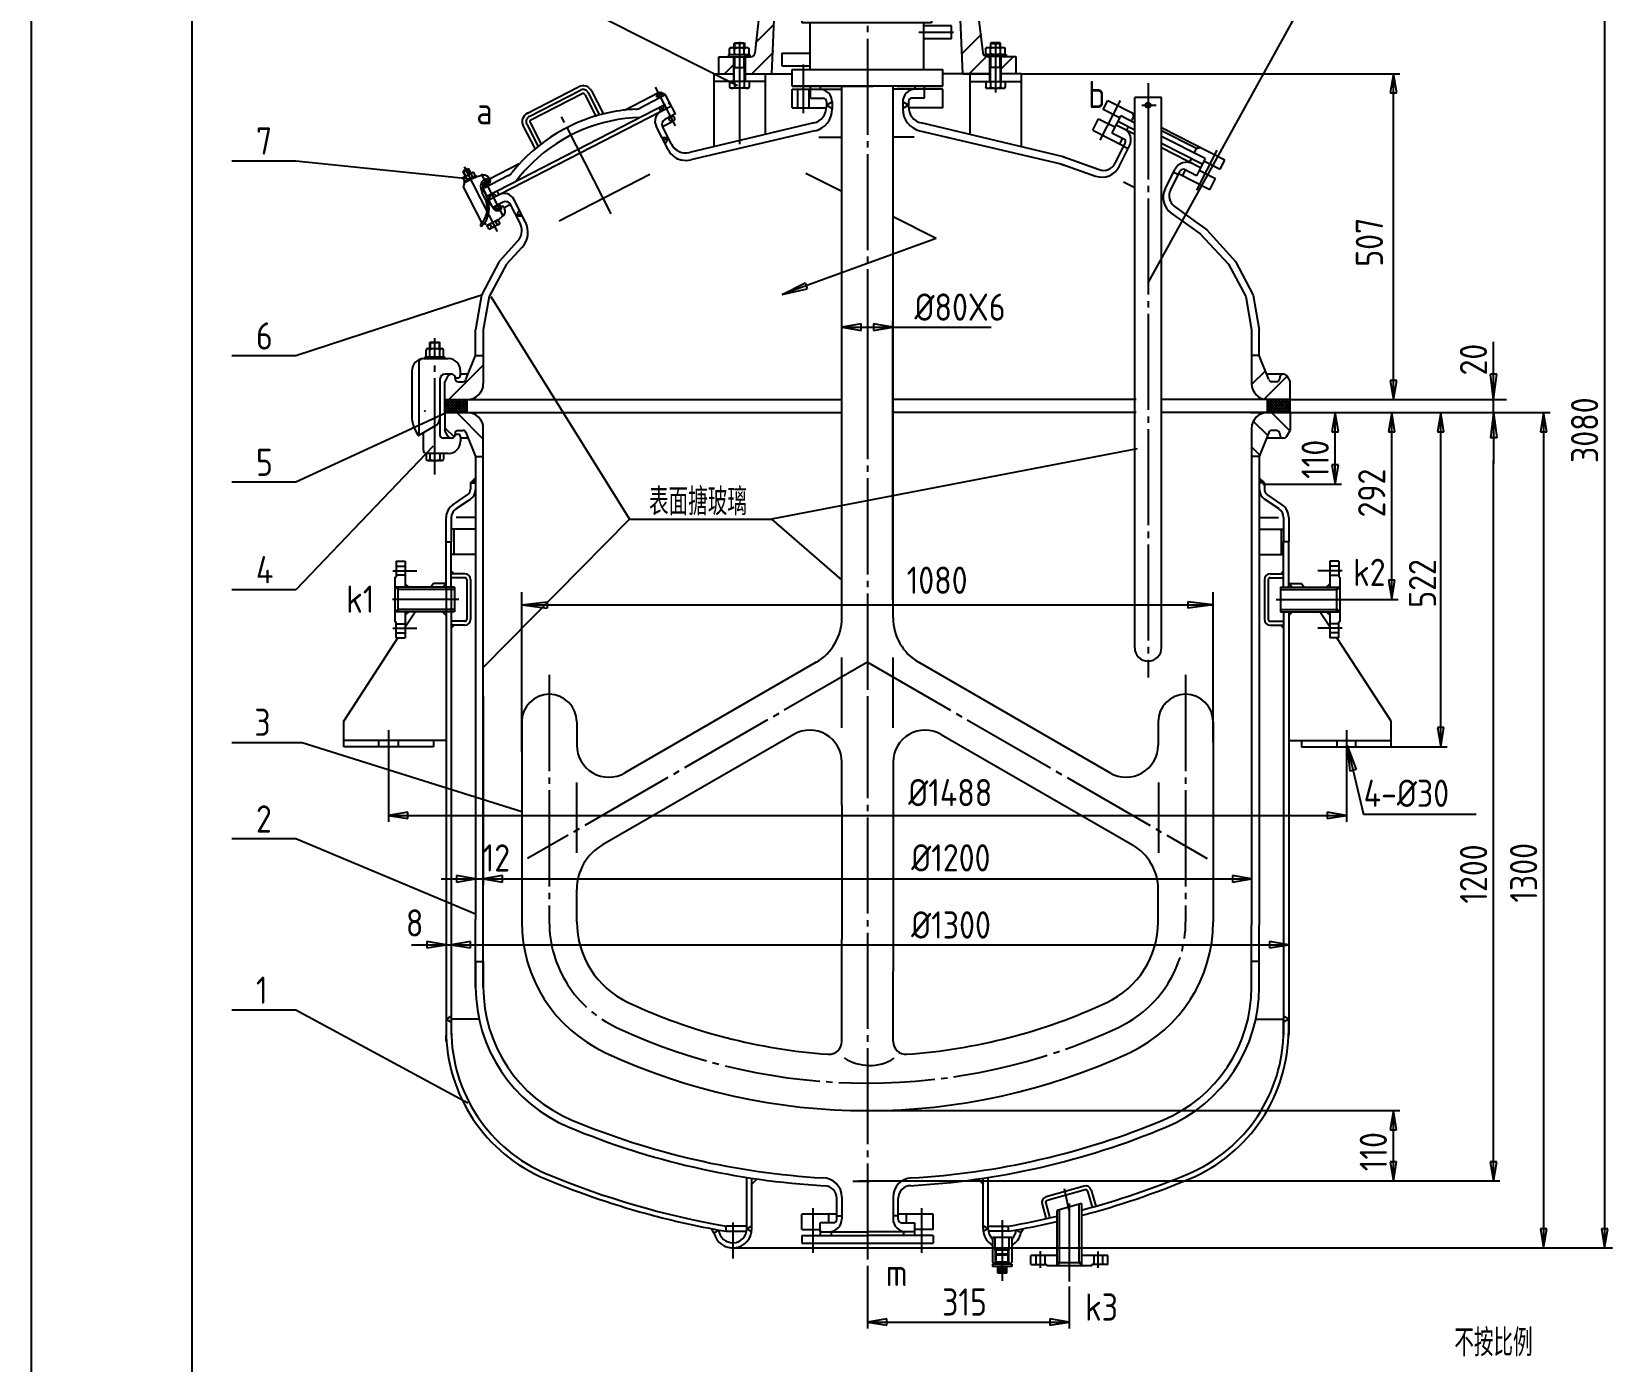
# Model space of a CAD drawing. Extents: x 26 to 65864, y -126 to 468.
# Drawn here: x 26 to 272.9, y 116.5 to 324.1 of the extents above; entities that cross this region are included whole.
import ezdxf

# ---------------------------------------------------------------- set-up
doc = ezdxf.new("R2010")
doc.units = 0
doc.linetypes.add('DASHDOT', pattern=[18, 15, -1, 1, -1])
doc.layers.get('0').update_dxf_attribs({"linetype": 'DASHDOT'})
for name, color, linetype in [('1', 7, 'CONTINUOUS'), ('2', 134, 'CONTINUOUS'), ('3', 7, 'CONTINUOUS')]:
    doc.layers.add(name, color=color, linetype=linetype)
doc.styles.get("Standard").update_dxf_attribs({"font": 'gbenor.shx', "bigfont": 'gbcbig.shx'})

# ---------------------------------------------------------------- blocks, each defined once
blk = doc.blocks.new('Cadt2')
blk.add_line((164.59, 324.01), (170, 324.01))
at = {"layer": '1'}
for p, q in [((149.22, 333.62), (149.22, 330.29, 1)), ((163.72, 333.62), (149.22, 333.62)), ((163.72, 333.62), (163.72, 330.29)), ((146.34, 330.29), (146.34, 325.48)), ((166.59, 330.29), (146.34, 330.29)), ((166.59, 330.29), (166.59, 325.48)), ((166.59, 325.48), (146.34, 325.48)), ((147.59, 325.48), (147.59, 318.22)), ((165.34, 325.48), (165.34, 318.22)), ((169.71, 325.01), (165.34, 325.01)), ((169.71, 323.01), (169.71, 325.01)), ((169.71, 323.01), (165.34, 323.01)), ((143.22, 320.76), (147.59, 320.76)), ((143.22, 320.76), (143.22, 318.76)), ((143.22, 318.76), (147.59, 318.76)), ((144.82, 318.22), (168.32, 318.22)), ((161.22, 315.62), (144.82, 315.62)), ((168.32, 315.62), (155.59, 315.62)), ((161.22, 315.62), (168.32, 315.62))]:
    blk.add_line(p, q, dxfattribs=at)
at = {"layer": '2'}
for p, q in [((144.82, 315.62), (144.82, 318.22)), ((168.32, 315.62), (168.32, 318.22))]:
    blk.add_line(p, q, dxfattribs=at)

msp = doc.modelspace()

# ---------------------------------------------------------------- linework, layer by layer
for p, q in [((156.57, 431.01), (156.57, 258.14)), ((136.57, 322.51), (136.57, 314.62)), ((136.57, 321.03), (136.57, 306.55)), ((176.57, 322.51), (176.57, 314.62)), ((146.57, 311.36), (146.57, 318.97)), ((200.41, 316.05), (200.41, 223.29)), ((103.73, 310.86), (111.74, 314.97, 6.28)), ((112.95, 314.58), (114.74, 311.06)), ((126.59, 309.41), (123.48, 315.47, 6.28)), ((124.56, 314.45), (123.49, 313.91)), ((192.93, 307.17), (196.07, 313.34)), ((199.41, 312.62), (201.67, 312.62)), ((103.34, 309.65), (105.12, 306.16, 6.28)), ((116.52, 295.69), (108.7, 311.02)), ((208.02, 299.35), (211.2, 305.59)), ((93.57, 302.99), (98.73, 292.92)), ((96.25, 301.91), (99.56, 295.45)), ((96.61, 300.11), (97.68, 300.66)), ((98.61, 296.46), (99.4, 296.86)), ((89, 254.99), (89, 276.27)), ((156.57, 272.38), (156.57, 219.42)), ((82.44, 239.96), (86.21, 239.96)), ((230.69, 239.96), (226.92, 239.96)), ((82.77, 237.36), (82.77, 233.56)), ((230.37, 237.36), (230.37, 233.56)), ((92.74, 235.46), (82.4, 235.46)), ((220.39, 235.46), (230.73, 235.46)), ((82.44, 230.96), (86.21, 230.96)), ((230.69, 230.96), (226.92, 230.96)), ((156.57, 225.66), (103.48, 195.01)), ((156.57, 225.66), (209.65, 195.01)), ((106.87, 223.68), (106.87, 185.15, 6.28)), ((206.27, 223.68), (206.27, 185.15)), ((156.57, 219.42), (156.57, 128.38)), ((81.77, 215.04), (81.77, 209.7)), ((231.37, 215.04), (231.37, 209.7)), ((188.09, 140.06), (187.33, 143.48)), ((188.07, 141.16), (188.07, 129, 6.28)), ((148.07, 133.46), (148.07, 140.45)), ((165.07, 133.46), (165.07, 140.45)), ((177.62, 138.58), (177.62, 129.09)), ((135.52, 138.22), (135.52, 132.6)), ((177.62, 138.22), (177.62, 132.6)), ((183.61, 131.11), (183.61, 133.74)), ((192.61, 131.11), (192.61, 133.66))]:
    msp.add_line(p, q)
for centre, radius, start, end in [((112.15, 314.17), 0.9, 27.0127, 117.1615), ((104.14, 310.06), 0.9, 117.1615, 207.0127), ((125.07, 185.15), 18.2, 180, 244.9873), ((188.07, 185.15), 18.2, 295.0127, 360), ((156.57, 252.66), 92.7, 244.9873, 295.0127)]:
    msp.add_arc(centre, radius, start, end)
at = {"layer": '1'}
for p, q in [((145.16, 376.1), (138.97, 320.74)), ((167.84, 376.1), (174.6, 320.8)), ((141.65, 317.54), (142.19, 330.48)), ((171.48, 317.54), (170.94, 330.39)), ((133.37, 317.54), (133.37, 320.18)), ((133.37, 320.18), (135.77, 320.18)), ((138.37, 320.18), (137.37, 320.18)), ((175.2, 320.25), (175.69, 320.25)), ((177.45, 320.25), (179.77, 320.25)), ((179.77, 320.25), (179.77, 317.54)), ((132.57, 317.54), (135.77, 317.54)), ((137.37, 317.54), (144.82, 317.54, 6.28)), ((168.32, 315.62), (168.32, 317.62)), ((173.37, 317.54), (168.32, 317.54)), ((173.37, 317.54), (175.67, 317.54)), ((175.77, 317.54), (173.37, 317.54)), ((179.77, 317.54), (177.37, 317.54)), ((179.77, 317.54), (177.47, 317.54)), ((103.45, 311.4), (111.46, 315.51, 6.28)), ((104, 310.33), (112.01, 314.44, 6.28)), ((112.41, 314.31), (114.21, 310.79)), ((113.48, 314.85), (115.28, 311.33)), ((118.6, 311.86), (123.93, 314.6)), ((125.05, 314.24), (121.07, 312.19, 6.28)), ((125.05, 314.24), (124.28, 314.61)), ((126.57, 311.27), (125.05, 314.24, 6.28)), ((144.82, 315.62), (157.46, 315.62)), ((144.82, 315.12), (152.57, 315.12)), ((144.82, 312.22), (144.82, 315.12)), ((145.67, 312.22), (145.67, 315.12)), ((147.47, 312.22), (147.47, 315.12)), ((147.67, 313.72), (147.67, 315.62)), ((147.67, 313.72), (149.67, 313.72)), ((149.17, 315.62), (149.17, 315.12)), ((152.57, 238.49), (152.57, 315.62)), ((160.57, 238.49), (160.57, 315.62)), ((168.32, 315.12), (160.57, 315.12)), ((165.47, 313.72), (163.47, 313.72, 6.28)), ((163.96, 315.62), (163.96, 315.12)), ((165.47, 313.72), (165.47, 315.62)), ((168.32, 312.22), (168.32, 315.12)), ((202.51, 313.82), (198.31, 313.82)), ((198.31, 227.92), (198.31, 313.82, 6.28)), ((202.51, 227.92), (202.51, 313.82)), ((125.04, 312.73), (97.11, 298.4)), ((125.96, 312.46), (97.42, 297.81, 6.28)), ((124.33, 311.62), (124.03, 312.22)), ((126.57, 311.27), (124.9, 310.41, 6.28)), ((125.66, 313.05), (125.44, 312.94, 6.28)), ((144.82, 312.22), (150.16, 312.22)), ((150.17, 313.22), (150.17, 312.39)), ((150.17, 312.62), (151.07, 313.14)), ((150.17, 312.62), (151.07, 312.1, 6.28)), ((151.07, 313.28), (151.07, 312.03)), ((162.07, 313.28), (162.07, 312.03, 6.28)), ((162.97, 312.62), (162.07, 313.14)), ((162.97, 312.62), (162.07, 312.1)), ((162.97, 313.22), (162.97, 312.39, 6.28)), ((168.32, 312.22), (162.97, 312.22)), ((193.4, 311.95), (194.12, 313.37)), ((195.94, 310.65), (193.4, 311.95)), ((194.12, 313.37), (198.31, 311.24)), ((198.17, 310.86), (198, 311.4)), ((102.8, 309.38), (104.59, 305.88, 6.28)), ((103.87, 309.93), (105.66, 306.43)), ((125.49, 305.61), (123.57, 309.36, 6.28)), ((124.54, 309.29), (126.21, 310.15)), ((125.95, 306.54), (124.54, 309.29, 6.28)), ((148.17, 309.86), (128.76, 305.25, 6.28)), ((187.17, 304.58), (164.97, 309.86, 6.28)), ((191.76, 308.74), (192.67, 310.52)), ((191.76, 308.74), (196.57, 306.29, 6.28)), ((192.67, 310.52), (195.21, 309.23)), ((196.12, 311.01), (194.76, 308.34)), ((195.39, 309.58), (198.31, 308.1)), ((195.66, 310.12), (198.31, 308.77)), ((196.12, 311.01), (198.31, 309.89)), ((197.08, 308.72), (197.36, 309.26)), ((197.81, 310.15), (198.17, 310.86)), ((198.17, 310.86), (198.31, 310.79)), ((212.39, 304.06), (202.51, 309.1)), ((207.97, 305.86), (202.51, 308.65)), ((125.45, 307.51), (124.52, 307.51)), ((125.45, 307.51), (124.71, 307.13)), ((125.45, 307.51), (124.95, 306.66)), ((148.36, 308.63), (128.99, 304.11)), ((148.97, 307.62), (152.57, 307.62)), ((163.88, 307.62), (160.57, 307.62)), ((164.77, 308.63), (186.57, 303.54)), ((194.76, 308.34), (196.63, 307.38)), ((195.24, 303.55), (196.84, 306.71)), ((195.87, 303.04), (197.51, 306.26, 6.28)), ((195.99, 306.58), (196.45, 307.47)), ((197.29, 305.81), (196.57, 306.18)), ((209.3, 304.29), (202.51, 307.75)), ((208.85, 303.4), (202.51, 306.63)), ((187.1, 304.61), (192.78, 302.58, 6.28)), ((187.17, 304.58), (187.81, 304.35)), ((208.58, 302.86), (202.51, 305.96)), ((206.88, 303.72), (207.16, 304.26)), ((207.61, 305.15), (207.97, 305.86)), ((209.3, 304.29), (207.94, 301.61)), ((207.97, 305.86), (208.51, 306.04)), ((209.12, 303.93), (211.66, 302.64)), ((211.66, 302.64), (212.39, 304.06)), ((93.39, 301.34), (95.01, 302.17)), ((93.39, 301.34), (93.4, 301.23)), ((93.4, 302.22), (94.29, 302.67)), ((93.46, 302.39), (93.4, 302.22)), ((93.76, 301.52), (93.4, 302.22)), ((93.66, 300.72), (93.4, 301.23)), ((93.66, 300.72), (93.4, 301.23)), ((93.46, 302.39), (94.12, 302.73)), ((93.61, 300.54), (95.05, 301.27, 6.28)), ((93.66, 300.72), (95.35, 301.59)), ((95.24, 301.54), (93.77, 300.78)), ((94.08, 300.94), (93.84, 301.42)), ((94.12, 302.73), (94.29, 302.67)), ((94.65, 301.98), (94.29, 302.67)), ((94.93, 301.38), (94.68, 301.86)), ((95.01, 302.17), (95.09, 302.1)), ((95.02, 301.26), (95.54, 301.52, 6.28)), ((95.35, 301.59), (95.09, 302.1)), ((95.35, 301.59), (95.09, 302.1)), ((95.24, 301.54), (95.47, 301.65)), ((95.47, 301.65), (95.54, 301.52)), ((95.54, 301.52), (96.51, 301.69, 6.28)), ((100.49, 301.63), (96.51, 299.59)), ((102.19, 303.45), (97.55, 301.06)), ((122.59, 301.83), (108.4, 294.55)), ((186.57, 303.54), (187.3, 303.29)), ((186.91, 303.43), (192.21, 301.57)), ((203.09, 299.59), (204.64, 302.62, 6.28)), ((203.89, 299.39), (205.4, 302.35, 6.28)), ((204.41, 302.18), (205.13, 301.82)), ((210.03, 299.43), (205.16, 301.91)), ((205.79, 301.59), (206.25, 302.48)), ((207.94, 301.61), (206.07, 302.57)), ((208.4, 302.51), (210.93, 301.21)), ((93.61, 300.54), (93.43, 299.88)), ((93.43, 299.88), (96.29, 294.3, 6.28)), ((93.54, 300.67), (93.77, 300.78)), ((93.61, 300.54), (93.54, 300.67)), ((96.77, 298.23), (96.4, 298.96, 6.28)), ((96.65, 300.44), (96.51, 299.61)), ((96.52, 299.57), (97.86, 296.95)), ((96.69, 299.1), (97.06, 298.37)), ((96.69, 299.1), (97.55, 297.42, 6.28)), ((97.48, 301.2), (97.67, 300.84, 6.28)), ((97.63, 300.72), (97.52, 300.67)), ((99.05, 298.65), (98.74, 299.24)), ((198.31, 299.75), (196.57, 300.63)), ((210.03, 299.43), (210.93, 301.21)), ((97.73, 297.12), (98.26, 296.41, 6.28)), ((99.69, 297.48), (98.08, 296.65)), ((98.77, 296.26), (98.14, 296.57)), ((99.54, 296.82), (99.46, 296.78, 6.28)), ((99.76, 296.75), (99.89, 296.49, 6.28)), ((100.82, 297.12), (99.83, 296.61)), ((102.31, 294.21), (100.82, 297.12, 6.28)), ((103.15, 294.39), (101.33, 297.94, 6.28)), ((204.49, 296.86), (208.89, 293.66)), ((96.1, 294.02), (96.21, 294.08)), ((96.1, 294.02), (96.28, 293.67, 6.28)), ((96.99, 293.93), (96.8, 294.3)), ((98.88, 294.71), (97.19, 293.84)), ((97.45, 293.33), (97.19, 293.84)), ((97.22, 293.85), (97.64, 294.07)), ((97.51, 294.01), (97.51, 294.01)), ((99.15, 294.09), (97.53, 293.26)), ((97.61, 294.05), (97.86, 293.57)), ((97.64, 294.07), (97.64, 294.07)), ((98.43, 294.47), (98.94, 294.73)), ((98.46, 294.49), (98.7, 294.01)), ((98.55, 294.54), (98.55, 294.54)), ((99.14, 294.2), (98.88, 294.71)), ((98.94, 294.73), (99.68, 295.39)), ((99.15, 294.09), (99.14, 294.2, 6.28)), ((101.73, 295.34), (102.2, 296.28)), ((101.73, 295.34), (102.47, 295.72)), ((101.73, 295.34), (102.63, 295.34)), ((204.02, 295.78), (207.97, 292.96)), ((97.53, 293.26), (97.45, 293.33)), ((101.93, 291.38), (99.06, 288.23)), ((207.8, 293.08), (208.53, 292.56, 6.28)), ((208.53, 292.56), (212.95, 287.82)), ((208.78, 293.74), (209.57, 293.16)), ((209.57, 293.16), (214.08, 288.23)), ((102.6, 290.41), (100.19, 287.82)), ((99.06, 288.23), (96.3, 282.98)), ((100.19, 287.82), (97.48, 282.77)), ((212.95, 287.82), (215.66, 282.77)), ((214.08, 288.23), (216.84, 282.98)), ((96.3, 282.98), (95.37, 277.56)), ((97.48, 282.77), (96.57, 277.56)), ((215.66, 282.77), (216.57, 277.56)), ((216.84, 282.98), (217.77, 277.56)), ((95.37, 273.56), (95.37, 277.56)), ((96.57, 277.56), (96.57, 269.16)), ((216.57, 277.56), (216.57, 269.16)), ((217.77, 273.56), (217.77, 277.56)), ((87.65, 273.36), (87.65, 274.41)), ((87.93, 274.66), (90.08, 274.66)), ((88.2, 275.56), (88.3, 275.66)), ((88.2, 274.66), (88.2, 275.56)), ((88.2, 275.56), (89.8, 275.56)), ((88.2, 273.36), (88.2, 274.43)), ((88.3, 275.66), (89.7, 275.66)), ((89.7, 275.66), (89.8, 275.56)), ((89.8, 274.66), (89.8, 275.56)), ((89.8, 273.36), (89.8, 274.43, 6.28)), ((90.35, 273.36), (90.35, 274.41)), ((86.5, 272.53), (86.5, 261.08)), ((87.3, 273.06), (91.1, 273.06, 6.28)), ((87.5, 273.06), (87.5, 273.36)), ((87.5, 273.36), (90.5, 273.36)), ((90.5, 273.36), (90.5, 273.06)), ((93.85, 269.78), (95.37, 273.56)), ((95.37, 273.56), (96.57, 273.56)), ((217.77, 273.56), (216.57, 273.56)), ((219.28, 269.78), (217.77, 273.56)), ((85.4, 271.16), (85.4, 263.95, 6.28)), ((89.8, 269.86), (89.8, 261.16)), ((91.05, 270.36), (90.57, 269.46, 6.28)), ((90.57, 264.66), (90.57, 269.46, 6.28)), ((91.57, 270.66), (90.6, 270.66, 6.28)), ((91.57, 270.66), (91.57, 270.66)), ((92.49, 270.06), (92.6, 270.06, 6.28)), ((92.67, 269.46), (93.39, 269.46, 6.28)), ((93, 270.47), (93, 271.16, 6.28)), ((94.21, 270.66), (93, 270.66)), ((221.57, 270.66), (218.93, 270.66, 6.28)), ((220.47, 269.46), (219.75, 269.46, 6.28)), ((222.08, 270.36), (222.57, 269.46, 6.28)), ((222.57, 264.66), (222.57, 269.46, 6.28)), ((90.57, 266.66), (90.57, 261.86)), ((90.57, 266.66), (152.57, 266.66)), ((94.07, 264.66), (94.07, 266.66)), ((198.53, 266.66), (160.57, 266.66)), ((222.57, 266.66), (202.57, 266.66)), ((219.07, 264.66), (219.07, 266.66)), ((90.57, 264.66), (152.57, 264.66)), ((198.53, 264.66), (160.57, 264.66)), ((222.57, 264.66), (202.57, 264.66)), ((222.57, 264.66), (222.57, 261.86)), ((89.16, 262.6), (86.54, 261.09, 6.28)), ((91.05, 260.96), (90.57, 261.86, 6.28)), ((92.67, 261.86), (93.39, 261.86, 6.28)), ((96.57, 220.37), (96.57, 262.16)), ((216.57, 262.16), (216.57, 184.62)), ((220.47, 261.86), (219.75, 261.86, 6.28)), ((222.08, 260.96), (222.57, 261.86)), ((87.2, 258.76), (87.2, 261.47, 6.28)), ((91.57, 260.66), (90.3, 260.66)), ((91.57, 260.66), (91.57, 260.66, 6.28)), ((92.49, 261.26), (92.6, 261.26, 6.28)), ((93, 260.86), (93, 260.16, 6.28)), ((94.21, 260.66), (93, 260.66, 6.28)), ((93.85, 261.55), (95.37, 257.76, 6.28)), ((219.28, 261.55), (217.77, 257.76)), ((221.57, 260.66), (218.93, 260.66, 6.28)), ((87.65, 258.27), (87.65, 257.36)), ((91.1, 258.26), (87.7, 258.26)), ((87.94, 257.16), (90.06, 257.16)), ((88.2, 258.27), (88.2, 257.3, 6.28)), ((89.8, 258.26), (89.8, 257.3, 6.28)), ((90.35, 258.26), (90.35, 257.36)), ((95.37, 257.76), (96.57, 257.76)), ((95.37, 257.76), (95.37, 185.48)), ((217.77, 257.76), (216.57, 257.76)), ((217.77, 257.76), (217.77, 184.62)), ((94.57, 253.66), (95.37, 254.46)), ((218.57, 253.66), (217.77, 254.46)), ((94.57, 253.66), (95.37, 253.66)), ((94.57, 253.66), (94.57, 252.66)), ((218.57, 253.66), (217.77, 253.66)), ((218.57, 253.66), (218.57, 252.66)), ((91.81, 250.24), (94.13, 251.84, 6.28)), ((92.27, 249.59), (94.55, 251.12)), ((220.86, 249.59), (218.58, 251.12)), ((221.33, 250.24), (219, 251.84, 6.28)), ((90.77, 244.46), (90.77, 248.26)), ((91.57, 248.26), (91.57, 244.46)), ((95.37, 248.26), (92.35, 248.26, 6.28)), ((217.77, 248.26), (220.78, 248.26, 6.28)), ((221.57, 248.26), (221.57, 244.46)), ((221.57, 248.26), (221.57, 244.46)), ((222.37, 248.26), (222.37, 244.46)), ((222.37, 248.26), (222.37, 244.46)), ((90.77, 237.36), (90.77, 244.46)), ((90.77, 244.46), (91.57, 244.46)), ((95.37, 246.46), (91.57, 246.46)), ((91.57, 237.36), (91.57, 244.46)), ((91.97, 246.46), (91.97, 242.46)), ((217.77, 246.46), (221.57, 246.46)), ((221.17, 246.46), (221.17, 242.46)), ((221.57, 237.36), (221.57, 244.46)), ((222.37, 244.46), (221.57, 244.46)), ((221.57, 242.46), (221.57, 244.46)), ((222.37, 237.36), (222.37, 244.46)), ((95.37, 242.46), (91.57, 242.46)), ((217.77, 242.46), (221.57, 242.46)), ((82.97, 241.46), (84.37, 241.46)), ((82.97, 241.46), (82.97, 238.96)), ((82.97, 240.66), (84.37, 240.66)), ((84.37, 241.46), (84.37, 237.36)), ((92.03, 239.46), (91.57, 239.92)), ((221.11, 239.46), (221.57, 239.92)), ((230.17, 241.46), (228.77, 241.46)), ((228.77, 241.46), (228.77, 237.36)), ((230.17, 240.66), (228.77, 240.66)), ((230.17, 241.46), (230.17, 238.96)), ((82.77, 238.96), (82.77, 233.56)), ((82.77, 238.96), (82.97, 238.96)), ((92.07, 237.36), (82.77, 237.36)), ((83.27, 236.99), (82.9, 237.36)), ((84.37, 239.26), (82.97, 239.26)), ((83.27, 233.56), (83.27, 237.36)), ((84.92, 237.36), (84.37, 237.92)), ((88.77, 237.96), (88.38, 237.36)), ((90.77, 237.96), (88.77, 237.96)), ((90.77, 237.96), (90.17, 237.36)), ((93.67, 239.46), (91.57, 239.46)), ((93.67, 238.86), (91.57, 238.86, 6.28)), ((92.07, 237.36), (92.07, 233.56)), ((93.97, 238.56), (93.97, 232.36, 6.28)), ((94.57, 238.56), (94.57, 232.36, 6.28)), ((218.57, 238.56), (218.57, 232.36, 6.28)), ((219.17, 238.56), (219.17, 232.36, 6.28)), ((219.47, 239.46), (221.57, 239.46)), ((219.47, 238.86), (221.57, 238.86, 6.28)), ((221.07, 237.36), (221.07, 233.56)), ((221.07, 237.36), (230.37, 237.36)), ((222.37, 237.96), (224.37, 237.96)), ((222.37, 237.96), (222.97, 237.36)), ((224.37, 237.96), (224.76, 237.36)), ((228.21, 237.36), (228.77, 237.92)), ((228.77, 239.26), (230.17, 239.26)), ((229.87, 233.56), (229.87, 237.36, 6.28)), ((229.87, 236.99), (230.24, 237.36)), ((230.37, 238.96), (230.17, 238.96)), ((230.37, 238.96), (230.37, 233.56)), ((92.07, 237.01), (83.27, 237.01)), ((221.07, 237.01), (229.87, 237.01)), ((82.77, 233.56), (82.77, 231.96)), ((92.07, 233.56), (82.77, 233.56)), ((83.27, 234.01), (82.83, 233.56)), ((92.07, 233.91), (83.27, 233.91)), ((84.37, 233.56), (84.37, 229.46)), ((84.37, 231.21), (85.9, 233.56)), ((84.92, 233.56), (84.37, 233.01)), ((90.77, 232.97), (90.17, 233.56)), ((90.77, 233.56), (90.77, 224.37)), ((91.57, 233.56), (91.57, 224.37)), ((221.07, 233.91), (229.87, 233.91)), ((221.07, 233.56), (230.37, 233.56)), ((221.57, 233.56), (221.57, 167.46)), ((222.37, 232.97), (222.97, 233.56)), ((222.37, 233.56), (222.37, 167.46)), ((228.77, 231.21), (227.23, 233.56)), ((228.21, 233.56), (228.77, 233.01)), ((228.77, 233.56), (228.77, 229.46)), ((229.87, 234.01), (230.31, 233.56)), ((230.37, 233.56), (230.37, 231.96)), ((82.77, 231.96), (82.97, 231.96)), ((82.97, 229.46), (82.97, 231.96)), ((82.97, 231.66), (84.37, 231.66)), ((82.97, 230.26), (84.37, 230.26)), ((93.67, 232.06), (91.57, 232.06)), ((93.67, 231.46), (91.57, 231.46)), ((92.03, 231.46), (91.57, 231)), ((219.47, 232.06), (221.57, 232.06)), ((219.47, 231.46), (221.57, 231.46)), ((221.11, 231.46), (221.57, 231)), ((230.17, 231.66), (228.77, 231.66)), ((230.17, 230.26), (228.77, 230.26)), ((230.17, 229.46), (230.17, 231.96)), ((230.37, 231.96), (230.17, 231.96)), ((74.77, 216.46), (83.23, 229.46)), ((82.97, 229.46), (84.37, 229.46)), ((230.17, 229.46), (228.77, 229.46)), ((238.37, 216.46), (229.9, 229.46)), ((148.57, 225.66), (118.67, 208.4, 6.28)), ((164.57, 225.66), (194.47, 208.4, 6.28)), ((90.77, 224.37), (90.77, 167.46)), ((91.57, 224.37), (91.57, 208.71)), ((96.57, 174.96), (96.57, 220.37)), ((74.77, 212.46), (74.77, 216.46)), ((238.37, 212.46), (238.37, 216.46)), ((90.77, 213.46), (74.77, 213.46)), ((88.77, 212.46), (74.77, 212.46)), ((80.27, 212.46), (80.27, 213.46)), ((83.27, 213.46), (83.27, 212.46)), ((88.77, 213.46), (88.77, 212.46)), ((145.07, 214.4), (115.17, 197.14, 6.28)), ((168.07, 214.4), (197.97, 197.14, 6.28)), ((222.37, 213.46), (238.37, 213.46)), ((224.37, 213.46), (224.37, 212.46)), ((224.37, 212.46), (238.37, 212.46)), ((229.87, 213.46), (229.87, 212.46)), ((232.87, 212.46), (232.87, 213.46)), ((91.57, 208.71), (91.57, 167.46)), ((111.11, 206.87), (111.11, 195.92)), ((202.02, 206.87), (202.02, 195.92)), ((95.37, 174.96), (95.37, 185.48)), ((216.57, 174.96), (216.57, 184.62)), ((217.77, 174.96), (217.77, 184.62)), ((95.37, 178.96), (96.57, 178.96)), ((95.37, 178.96), (95.37, 174.96)), ((95.37, 178.96), (96.57, 178.96)), ((96.57, 178.96), (96.57, 174.96, 6.28)), ((217.77, 178.96), (216.57, 178.96)), ((217.77, 178.96), (216.57, 178.96)), ((216.57, 174.96), (216.57, 178.96)), ((217.77, 174.96), (217.77, 178.96)), ((90.77, 169.96), (91.57, 170.42)), ((222.37, 169.96), (221.57, 170.42)), ((90.77, 169.96), (90.77, 167.46)), ((90.77, 169.96), (91.57, 169.5)), ((90.77, 169.96), (90.77, 167.46)), ((91.57, 169.96), (91.57, 167.46)), ((95.96, 169.96), (91.57, 169.96)), ((91.57, 169.96), (91.57, 167.46)), ((217.23, 169.96), (221.57, 169.96)), ((221.57, 167.46), (221.57, 169.96)), ((222.37, 169.96), (221.57, 169.5)), ((221.57, 169.96), (221.57, 167.46)), ((222.37, 167.46), (222.37, 169.96)), ((222.37, 169.96), (222.37, 167.46)), ((90.77, 166.52), (90.77, 167.46)), ((137.72, 137.23), (137.72, 145.23)), ((138.52, 137.23), (138.52, 145.11)), ((138.52, 144.18), (139.33, 144.99)), ((154.3, 144.66), (157, 144.66)), ((158.83, 144.66), (156.13, 144.66)), ((174.62, 144.18), (173.8, 144.99, 6.28)), ((174.62, 137.23), (174.62, 145.11)), ((175.42, 137.23), (175.42, 145.23, 6.28)), ((190.42, 143.87), (184.46, 142.19)), ((190.59, 143.3), (184.62, 141.61, 6.28)), ((191.53, 143.25), (192.24, 140.77)), ((151.77, 138.66), (151.77, 141.95, 6.28)), ((152.57, 142.16), (152.57, 138.76, 6.28)), ((160.57, 142.16), (160.57, 138.76, 6.28)), ((161.37, 138.66), (161.37, 141.95, 6.28)), ((183.84, 141.08), (184.44, 138.94)), ((184.41, 141.24), (185.02, 139.09)), ((190.01, 141.16), (186.21, 140.08)), ((189.66, 131.94), (189.66, 141.06, 6.28)), ((190.01, 141.16), (190.01, 131.44)), ((190.96, 143.09), (191.67, 140.57)), ((151.73, 139.48), (146.32, 139.48)), ((146.32, 137.1), (146.32, 139.48)), ((150.5, 139.48), (150.5, 138.16)), ((151.77, 139.26), (152.57, 139.26, 6.28)), ((161.37, 139.26), (160.57, 139.26, 6.28)), ((166.85, 139.48), (161.41, 139.48)), ((162.63, 139.48), (162.63, 138.16)), ((166.82, 137.1), (166.82, 139.48)), ((186.21, 131.44), (186.21, 140.08)), ((186.56, 131.94), (186.56, 140.18)), ((132.59, 136.59), (132.21, 137.24)), ((132.59, 136.59), (133.33, 137.02, 6.28)), ((137.72, 137.63), (134.52, 137.63)), ((134.52, 136.82), (134.52, 137.63)), ((134.52, 136.82), (137.68, 136.82)), ((137.72, 137.23), (138.52, 137.69)), ((137.72, 137.23), (138.49, 136.79)), ((146.32, 137.1), (149.2, 137.1)), ((146.32, 136.16), (156.57, 136.16, 6.28)), ((146.32, 136.16), (146.32, 134.96)), ((149.17, 136.76), (149.17, 138.16)), ((151.27, 138.16), (149.17, 138.16)), ((149.17, 136.76), (156.57, 136.76)), ((149.2, 137.03), (149.2, 136.16)), ((150.91, 136.79), (150.91, 136.16)), ((163.97, 136.76), (156.57, 136.76)), ((166.82, 136.16), (156.57, 136.16)), ((161.87, 138.16), (163.97, 138.16)), ((162.22, 136.79), (162.22, 136.16)), ((166.82, 137.1), (163.94, 137.1)), ((163.94, 137.03), (163.94, 136.16)), ((163.97, 136.76), (163.97, 138.16)), ((166.82, 136.16), (166.82, 134.96)), ((175.42, 137.23), (174.62, 137.69)), ((175.42, 137.23), (174.65, 136.79)), ((175.42, 137.63), (178.62, 137.63, 6.28)), ((175.42, 137.63), (178.62, 137.63)), ((178.62, 136.82), (175.46, 136.82)), ((176.12, 135.86), (176.12, 132.01)), ((179.12, 135.86), (176.12, 135.86)), ((176.52, 133.86), (176.52, 135.86)), ((178.62, 136.82), (178.62, 137.63)), ((178.62, 136.82), (178.62, 137.63, 6.28)), ((178.72, 133.86), (178.72, 135.86)), ((179.12, 135.86), (179.12, 132.01)), ((180.55, 136.59), (179.81, 137.02)), ((180.55, 136.59), (180.92, 137.24)), ((135.52, 134.23), (176.12, 134.23, 6.28)), ((146.32, 134.96), (166.82, 134.96)), ((178.72, 133.86), (176.52, 133.86)), ((176.69, 133.26), (176.69, 133.86)), ((178.55, 133.26), (178.55, 133.86)), ((176.27, 131.86), (176.12, 132.01)), ((176.12, 131.71), (176.12, 131.31)), ((179.12, 131.71), (176.12, 131.71)), ((179.12, 131.31), (176.12, 131.31)), ((176.91, 131.86), (176.27, 131.86)), ((176.69, 132.01), (176.54, 131.86)), ((176.57, 133.16), (176.67, 133.26)), ((176.57, 132.06), (176.57, 133.16)), ((176.57, 133.16), (178.67, 133.16)), ((176.57, 132.06), (178.67, 132.06)), ((178.57, 133.26), (176.67, 133.26)), ((176.69, 132.01), (176.69, 132.06)), ((176.91, 132.01), (176.69, 132.01)), ((176.91, 132.06), (176.91, 131.71)), ((176.91, 130.31), (176.91, 131.31)), ((177.57, 131.31), (177.57, 130.31)), ((177.67, 131.31), (177.67, 130.31)), ((178.32, 130.31), (178.32, 131.31)), ((178.33, 132.06), (178.33, 131.71)), ((178.55, 132.01), (178.33, 132.01)), ((178.33, 131.86), (178.97, 131.86)), ((178.55, 132.01), (178.55, 132.06)), ((178.7, 131.86), (178.55, 132.01)), ((178.67, 133.16), (178.57, 133.26)), ((178.67, 132.06), (178.67, 133.16)), ((179.12, 132.01), (178.97, 131.86)), ((179.12, 131.71), (179.12, 131.31)), ((182.11, 131.64), (182.11, 133.04)), ((186.21, 133.04), (182.11, 133.04)), ((182.11, 131.64), (184.61, 131.64)), ((182.91, 131.64), (182.91, 133.04)), ((184.31, 131.64), (184.31, 133.04)), ((184.61, 131.44), (184.61, 131.64)), ((186.21, 131.44), (184.61, 131.44)), ((186.21, 131.94), (190.01, 131.94)), ((186.65, 131.94), (186.21, 131.49)), ((191.61, 131.44), (186.21, 131.44)), ((189.64, 131.94), (190.01, 131.56)), ((194.11, 133.04), (190.01, 133.04)), ((194.11, 131.64), (191.61, 131.64)), ((191.61, 131.44), (191.61, 131.64)), ((191.91, 133.04), (191.91, 131.64)), ((193.31, 131.64), (193.31, 133.04)), ((194.11, 131.64), (194.11, 133.04)), ((178.32, 130.31), (176.91, 130.31))]:
    msp.add_line(p, q, dxfattribs=at)
for centre, radius in [((124.12, 314.23), 0.417), ((200.41, 312.62), 0.4), ((126.02, 310.52), 0.417), ((97.06, 300.34), 0.417), ((98.96, 296.63), 0.417)]:
    msp.add_circle(centre, radius, dxfattribs=at)
for centre, radius, start, end in [((142.6, 321.14), 0.8, 177.5974, 198.6988), ((138.37, 320.78), 0.6, 270, 355.976), ((175.2, 320.85), 0.6, 184.4701, 270), ((112.15, 314.17), 1.5, 27.0127, 117.1615), ((112.15, 314.17), 0.3, 27.0127, 117.1615), ((149.07, 313.12), 2, 0, 90), ((149.67, 313.22), 0.5, 0, 90), ((164.07, 313.12), 2, 90, 180), ((163.47, 313.22), 0.5, 90, 180), ((121.66, 285.71), 26.33, 100.614, 141.5573), ((104.14, 310.06), 1.5, 117.1615, 207.0127), ((121.66, 285.71), 26.33, 92.7658, 101.5772), ((120.31, 313.67), 1.67, 272.7658, 297.1615), ((125.05, 310.12), 1.67, 117.1615, 207.1615), ((147.57, 312.39), 2.6, 283.3724, 360), ((147.57, 312.03), 3.5, 283.1243, 360), ((165.57, 312.03), 3.5, 180, 256.8757), ((165.57, 312.39), 2.6, 180, 256.6276), ((104.14, 310.06), 0.3, 117.1615, 207.0127), ((121.66, 285.71), 25, 91.3196, 134.0292), ((125.28, 309.67), 0.833, 117.1615, 207.1615), ((195.73, 307.17), 2, 332.9873, 422.9873), ((128.18, 307.68), 2.5, 207.1615, 283.3724), ((127.86, 307.39), 2.08, 207.1615, 238.1741), ((170.07, 310.99), 3.5, 253.832, 256.8757), ((196.4, 306.94), 0.5, 332.9873, 422.9873), ((121.66, 285.71), 25, 132.7459, 143.0035), ((128.09, 306.94), 2.92, 207.1615, 259.6894), ((128.19, 307.52), 3.5, 259.6894, 283.1243), ((206.42, 301.72), 2, 62.9873, 152.9873), ((93.7, 301.17), 0.289, 61.7347, 172.5053), ((94.64, 300.89), 0.97, 87.7115, 146.5285), ((94.97, 301.82), 0.289, 61.7347, 172.5053), ((96.66, 300.79), 0.917, 27.12, 99.5944), ((99.73, 303.12), 1.67, 297.1615, 321.5573), ((193.2, 304.4), 3, 250.7047, 332.9873), ((193.45, 304.46), 2, 250.355, 332.9873), ((205.84, 302.12), 0.5, 62.9873, 152.9873), ((98.47, 300.01), 2.32, 171.1674, 207.12), ((97.12, 300.09), 0.982, 60.869, 159.7919), ((98.47, 300.01), 2, 171.1674, 207.12), ((97.12, 300.09), 0.667, 60.869, 159.7919), ((97.48, 300.74), 0.0833, 240.869, 297.12), ((97.59, 300.8), 0.0833, 297.12, 387.12), ((99.85, 297.18), 1.67, 27.1615, 117.1615), ((205.76, 298.22), 3, 152.9873, 234.4704), ((205.67, 298.48), 2, 152.9873, 233.9426), ((93.5, 296.55), 3.68, 318.2989, 387.12), ((93.5, 296.55), 4, 314.0778, 387.12), ((99.4, 298.36), 2.08, 207.12, 216.7271), ((98.79, 296.81), 0.667, 216.6461, 357.12), ((99.61, 296.67), 0.167, 27.12, 117.12), ((99.08, 296.07), 0.917, 311.3026, 387.12), ((100.07, 296.74), 0.833, 27.1615, 117.1615), ((96.14, 294.23), 0.167, 297.12, 387.12), ((97.14, 294), 0.167, 207.12, 297.12), ((97.9, 294.54), 0.97, 267.7115, 326.5285), ((98.84, 294.26), 0.289, 241.7347, 352.5053), ((100.09, 293.06), 2.5, 326.1634, 387.1615), ((100.04, 292.8), 3.5, 316.9969, 387.1615), ((97.57, 293.61), 0.289, 241.7347, 352.5053), ((100.58, 293.02), 2.08, 311.4128, 319.6071), ((87.93, 274.39), 0.277, 8.7492, 185.0727), ((89, 273.2), 1.47, 56.8136, 122.819), ((90.08, 274.39), 0.277, 354.9273, 531.2508), ((87.3, 271.16), 1.9, 90, 180), ((87, 272.53), 0.5, 102.3736, 180), ((87.3, 271.16), 1.9, 90, 102.3736), ((87.3, 271.16), 1.9, 90, 102.3736), ((91.1, 271.16), 1.9, 0, 90), ((90.6, 269.86), 0.8, 90, 180), ((91.57, 270.06), 0.6, 354.7842, 513.4303), ((92.49, 270.46), 0.4, 203.5777, 270), ((92.67, 269.96), 0.5, 174.7842, 270), ((92.6, 270.46), 0.4, 269.6348, 360.816), ((93.39, 269.96), 0.5, 270, 338.1986), ((94.07, 269.16), 2.5, 270, 360), ((219.07, 269.16), 2.5, 180, 270), ((219.75, 269.96), 0.5, 201.8014, 270), ((220.47, 269.96), 0.5, 270, 365.2158), ((221.56, 270.06), 0.6, 26.5697, 185.2158), ((94.07, 262.16), 2.5, 0, 90), ((219.07, 262.16), 2.5, 90, 180), ((90.4, 264.13), 5, 180, 217.0386), ((88.3, 263.83), 1.5, 297.8181, 360), ((92.67, 261.36), 0.5, 90, 185.2158), ((93.39, 261.36), 0.5, 21.8014, 90), ((219.75, 261.36), 0.5, 90, 158.1986), ((220.47, 261.36), 0.5, 354.7842, 450), ((86.49, 261.17), 0.1, 217.0386, 300), ((90.3, 261.16), 0.5, 180, 270), ((91.57, 261.26), 0.6, 206.5697, 365.2158), ((91.1, 260.16), 1.9, 270, 360), ((92.49, 260.86), 0.4, 90, 156.4223), ((92.6, 260.86), 0.4, 359.184, 450.3652), ((221.56, 261.26), 0.6, 174.7842, 333.4303), ((87.7, 258.76), 0.5, 180, 270), ((87.94, 257.48), 0.317, 202.816, 324.6363), ((88.99, 259.74), 2.57, 252.1127, 288.4659), ((90.06, 257.48), 0.317, 215.3637, 337.184), ((93.57, 252.66), 1, 304.4917, 360), ((93.54, 252.62), 1.8, 303.9209, 360), ((219.59, 252.62), 1.8, 180, 236.0791), ((219.57, 252.66), 1, 180, 235.5083), ((93.17, 248.26), 2.4, 124.4917, 180), ((93.17, 248.26), 1.6, 123.9209, 180), ((219.97, 248.26), 1.6, 0, 56.0791), ((219.97, 248.26), 2.4, 0, 55.5083), ((93.67, 238.56), 0.9, 0, 90), ((93.67, 238.56), 0.3, 0, 90), ((219.47, 238.56), 0.9, 90, 180), ((219.47, 238.56), 0.3, 90, 180), ((93.67, 232.36), 0.3, 270, 360), ((93.67, 232.36), 0.9, 270, 360), ((144.57, 232.59), 8, 300, 360), ((168.57, 232.59), 8, 180, 240), ((219.47, 232.36), 0.9, 180, 270), ((219.47, 232.36), 0.3, 180, 270), ((200.41, 227.92), 2.1, 180, 360), ((147.57, 210.07), 5, 0, 120), ((165.57, 210.07), 5, 60, 180), ((116.17, 212.73), 5, 180, 300), ((196.97, 212.73), 5, 240, 360), ((119.17, 190.21), 8, 120, 180), ((193.97, 190.21), 8, 0, 60), ((119.07, 174.96), 23.7, 180, 247.3801), ((119.07, 174.96), 22.5, 180, 247.3801), ((194.07, 174.96), 22.5, 292.6199, 360), ((194.07, 174.96), 23.7, 292.6199, 360), ((115.94, 168.25), 25.17, 180, 247.3801), ((115.94, 168.25), 24.37, 180, 247.3801), ((197.19, 168.25), 24.37, 292.6199, 360), ((197.19, 168.25), 25.17, 292.6199, 360), ((156.57, 264.96), 121.2, 247.3801, 266.8359), ((156.57, 264.96), 120, 247.3801, 266.6584), ((156.57, 264.96), 121.2, 273.1339, 292.6199), ((156.57, 264.96), 120, 273.2625, 292.6199), ((156.57, 265.75), 130, 247.3801, 260.2345), ((156.57, 265.75), 130, 284.9057, 292.6199), ((156.57, 265.75), 130.8, 247.3801, 255.1875), ((149.57, 142.16), 3, 0, 90), ((149.77, 141.95), 2, 0, 86.8375), ((163.57, 142.16), 3, 93.2616, 180), ((163.37, 141.95), 2, 90, 180), ((156.57, 265.75), 130.8, 284.8125, 292.6199), ((190.67, 143.01), 0.9, 15.792, 105.792), ((190.67, 143.01), 0.3, 15.792, 105.792), ((184.7, 141.32), 0.9, 105.792, 195.792), ((184.7, 141.32), 0.3, 105.792, 195.792), ((156.57, 265.75), 130.8, 255.1529, 260.2948), ((150.57, 138.76), 2, 270, 360), ((151.27, 138.66), 0.5, 270, 360), ((162.57, 138.76), 2, 180, 270), ((161.87, 138.66), 0.5, 180, 270), ((156.57, 265.75), 130, 279.7655, 283.1793), ((156.57, 265.75), 130.8, 279.7052, 283.0972), ((135.52, 137.23), 3, 192.3255, 360), ((135.52, 137.23), 2.2, 185.5429, 360), ((177.62, 137.23), 3, 180, 240), ((177.62, 137.23), 2.2, 180, 227.0141), ((177.62, 137.23), 2.2, 312.9859, 354.4571), ((177.62, 137.23), 3, 300, 347.6745)]:
    msp.add_arc(centre, radius, start, end, dxfattribs=at)
at = {"layer": '2'}
for p, q in [((51.02, 457.87), (51.02, 63.87)), ((135.14, 321.57), (135.04, 321.47)), ((135.04, 320.6), (135.04, 321.47)), ((137.99, 321.57), (135.14, 321.57)), ((135.77, 322.26), (135.85, 322.34)), ((137.37, 322.26), (135.77, 322.26)), ((135.77, 321.57), (135.77, 322.26)), ((135.8, 320.65), (135.8, 321.42)), ((135.85, 322.34), (137.29, 322.34)), ((137.29, 322.34), (137.37, 322.26)), ((137.33, 320.65), (137.33, 321.42)), ((137.37, 322.26), (137.37, 321.57)), ((137.99, 321.57), (138.09, 321.47)), ((138.09, 320.6), (138.09, 321.47)), ((175.14, 321.63), (175.04, 321.53)), ((175.04, 320.67), (175.04, 321.53)), ((175.14, 321.63), (177.99, 321.63)), ((175.85, 322.34), (175.77, 322.26)), ((175.77, 322.26), (177.37, 322.26)), ((175.77, 322.26), (175.77, 321.63)), ((175.8, 320.72), (175.8, 321.48)), ((177.29, 322.34), (175.85, 322.34)), ((177.37, 322.26), (177.29, 322.34)), ((177.33, 320.72), (177.33, 321.48)), ((177.37, 321.63), (177.37, 322.26)), ((177.99, 321.63), (178.09, 321.53)), ((178.09, 320.67), (178.09, 321.53)), ((138.25, 320.5), (134.89, 320.5)), ((134.89, 320.5), (134.89, 320.18)), ((134.89, 320.18), (138.25, 320.18)), ((135.14, 320.5), (135.04, 320.6)), ((135.67, 320.18), (135.67, 316.34)), ((135.77, 316.34), (135.77, 320.18)), ((135.77, 318.54), (137.37, 318.54, 6.28)), ((137.37, 316.34), (137.37, 320.18)), ((137.47, 320.18), (137.47, 316.34)), ((137.99, 320.5), (138.09, 320.6)), ((138.25, 320.18), (138.25, 320.5)), ((174.89, 320.57), (178.25, 320.57)), ((174.89, 320.57), (174.89, 320.33)), ((175.14, 320.57), (175.04, 320.67)), ((178.25, 320.25), (175.15, 320.25, 6.28)), ((175.69, 316.34), (175.69, 320.25)), ((175.77, 316.34), (175.77, 320.25)), ((177.37, 318.54), (175.77, 318.54, 6.28)), ((177.37, 316.34), (177.37, 320.25)), ((177.45, 316.34), (177.45, 320.25)), ((177.99, 320.57), (178.09, 320.67)), ((178.25, 320.57), (178.25, 320.25)), ((132.57, 317.54), (132.57, 306.13)), ((140.57, 316.34), (132.57, 316.34)), ((135.04, 316.34), (135.04, 315.42)), ((135.8, 316.34), (135.8, 315.47)), ((137.33, 316.34), (137.33, 315.47)), ((138.09, 316.34), (138.09, 315.42)), ((140.57, 317.54), (140.57, 308.05)), ((171.48, 317.54), (175.67, 317.54)), ((172.57, 317.54), (172.57, 308.05)), ((172.57, 316.34), (175.04, 316.34)), ((175.04, 316.34), (178.09, 316.34)), ((175.04, 316.34), (175.04, 315.42)), ((175.69, 316.34), (177.45, 316.34)), ((175.69, 316.34), (177.45, 316.34)), ((175.8, 316.34), (175.8, 315.47)), ((177.33, 316.34), (177.33, 315.47)), ((180.57, 317.54), (177.47, 317.54)), ((178.09, 316.34), (178.09, 315.42)), ((178.09, 316.34), (180.57, 316.34)), ((180.57, 317.54), (180.57, 306.12)), ((135.11, 315.27), (135.04, 315.42)), ((138.02, 315.27), (135.11, 315.27)), ((138.02, 315.27), (138.09, 315.42, 6.28)), ((175.11, 315.27), (175.04, 315.42)), ((175.11, 315.27), (178.02, 315.27)), ((178.02, 315.27), (178.09, 315.42)), ((152.57, 232.59), (152.57, 238.49)), ((160.57, 232.59), (160.57, 238.49)), ((152.57, 215.44), (152.57, 226.42)), ((160.57, 215.44), (160.57, 226.42, 6.28)), ((102.57, 216.36), (102.57, 185.15, 6.28)), ((111.17, 216.36), (111.17, 212.73)), ((201.97, 216.36), (201.97, 212.73)), ((210.57, 216.36), (210.57, 185.15, 6.28)), ((152.57, 203.37), (152.57, 210.07, 6.28)), ((160.57, 210.07), (160.57, 202.68)), ((152.57, 203.37), (152.57, 192.4)), ((160.57, 203.84), (160.57, 198)), ((160.57, 198), (160.57, 177.44)), ((111.17, 185.15), (111.17, 190.21)), ((152.57, 192.4), (152.57, 182.45)), ((201.97, 185.15), (201.97, 190.21, 6.28)), ((152.57, 166.47), (152.57, 182.45)), ((160.57, 166.47), (160.57, 177.44))]:
    msp.add_line(p, q, dxfattribs=at)
for centre, radius, start, end in [((135.42, 321.01), 0.559, 47.0272, 132.9728), ((136.57, 319.56), 2.01, 67.7309, 112.2691), ((137.71, 321.01), 0.559, 47.0272, 132.9728), ((175.42, 321.07), 0.559, 47.0272, 132.9728), ((176.57, 319.62), 2.01, 67.7309, 112.2691), ((177.71, 321.07), 0.559, 47.0272, 132.9728), ((135.42, 321.06), 0.559, 227.0272, 312.9728), ((136.57, 322.52), 2.01, 247.7309, 292.2691), ((137.71, 321.06), 0.559, 227.0272, 312.9728), ((175.42, 321.12), 0.559, 227.0272, 312.9728), ((176.57, 322.58), 2.01, 247.7309, 292.2691), ((177.71, 321.12), 0.559, 227.0272, 312.9728), ((135.42, 315.73), 0.463, 214.6147, 325.3853), ((136.57, 316.82), 1.55, 240.5915, 299.4085), ((137.71, 315.73), 0.463, 214.6147, 325.3853), ((175.42, 315.73), 0.463, 214.6147, 325.3853), ((176.57, 316.82), 1.55, 240.5915, 299.4085), ((177.71, 315.73), 0.463, 214.6147, 325.3853), ((106.87, 216.36), 4.3, 90, 180), ((106.87, 216.36), 4.3, 0, 90), ((206.27, 216.36), 4.3, 90, 180), ((206.27, 216.36), 4.3, 0, 90), ((125.07, 185.15), 22.5, 180, 244.9873), ((125.07, 185.15), 13.9, 180, 244.9873), ((188.07, 185.15), 13.9, 295.0127, 360), ((188.07, 185.15), 22.5, 295.0127, 360), ((156.57, 252.66), 88.4, 244.9873, 266.0179), ((156.57, 252.66), 88.4, 273.9821, 295.0127), ((150.57, 166.47), 2, 266.0175, 360), ((162.57, 166.47), 2, 180, 273.9825), ((156.57, 252.66), 97, 244.9873, 295.0127), ((156.88, 169.99), 7.27, 237.0385, 302.0815)]:
    msp.add_arc(centre, radius, start, end, dxfattribs=at)
at = {"layer": '3'}
for p, q in [((26.02, -126.13), (26.02, 467.87)), ((271.71, 426.66), (271.71, 134.23)), ((136.25, 315.65), (67.31, 350.46)), ((200.41, 284.89), (236.55, 350.3)), ((139.09, 322.37), (141.97, 325.25)), ((174.37, 323.71), (171.35, 320.69)), ((135.85, 321.57), (135.85, 322.34)), ((137.29, 321.57), (137.29, 322.34)), ((175.85, 321.63), (175.85, 322.34)), ((177.29, 321.63), (177.29, 322.34)), ((134.26, 317.54), (135.67, 318.95)), ((135.85, 318.54), (135.85, 320.18, 6.28)), ((137.29, 318.54), (137.29, 320.18)), ((138.5, 317.54), (141.84, 320.88)), ((172.44, 317.54), (175.15, 320.25)), ((175.85, 318.54), (175.85, 320.25)), ((177.29, 318.54), (177.29, 320.25)), ((177.45, 318.3), (179.39, 320.25)), ((180.57, 317.54), (239.73, 317.54)), ((238.73, 317.54), (238.23, 314.54)), ((238.73, 266.66), (238.73, 317.54)), ((239.23, 314.54), (238.73, 317.54)), ((238.23, 314.54), (239.23, 314.54)), ((124.19, 312.3), (124.8, 311.86)), ((124.29, 311.7), (125.04, 312.73)), ((125.44, 312.94), (125.88, 312.62)), ((67.31, 303.91), (57.31, 303.91)), ((94.64, 301.07), (67.31, 303.91)), ((93.86, 301.57), (93.45, 302.37, 6.28)), ((94.55, 301.93), (94.14, 302.72)), ((146.92, 302.04), (152.57, 299.21)), ((97.33, 297.98), (97.94, 298.83)), ((98.02, 298.87), (98.62, 298.43)), ((167.32, 291.83), (160.57, 295.21)), ((167.32, 291.83), (143.27, 283.09)), ((143.27, 283.09), (146.83, 284.91)), ((143.27, 283.09), (147.17, 283.98)), ((146.83, 284.91), (147.17, 283.98)), ((96.3, 282.98), (67.31, 273.48)), ((97.75, 282.76), (119.4, 248)), ((152.57, 238.49), (152.57, 278.98)), ((155.57, 278.48), (152.57, 277.98)), ((152.57, 277.98), (175.87, 277.98)), ((152.57, 277.98), (155.57, 277.48)), ((155.57, 277.48), (155.57, 278.48)), ((160.51, 277.98), (157.51, 278.48)), ((157.51, 278.48), (157.51, 277.48)), ((157.51, 277.48), (160.51, 277.98)), ((160.51, 235.34), (160.51, 278.98)), ((88.3, 274.66), (88.3, 275.66)), ((89.7, 274.66), (89.7, 275.66)), ((254.36, 266.66), (254.36, 275.71)), ((67.31, 273.48), (57.31, 273.48)), ((91.19, 266.66), (96.57, 272.04)), ((216.57, 269.01), (218.73, 271.17)), ((218.53, 266.72), (222.11, 270.31)), ((238.23, 269.66), (238.73, 266.66)), ((239.23, 269.66), (238.23, 269.66)), ((238.73, 266.66), (239.23, 269.66)), ((254.36, 266.66), (253.86, 270.63)), ((254.86, 270.63), (253.86, 270.63)), ((254.36, 266.66), (254.86, 270.63)), ((90.57, 266.42), (90.81, 266.66)), ((90.57, 266), (91.23, 266.66)), ((90.57, 265.58), (91.65, 266.66)), ((90.57, 265.15), (92.08, 266.66)), ((90.57, 264.73), (92.5, 266.66)), ((90.82, 266.66), (92.82, 264.66)), ((90.93, 264.66), (92.93, 266.66)), ((91.24, 266.66), (93.24, 264.66)), ((91.35, 264.66), (93.35, 266.66)), ((91.67, 266.66), (93.67, 264.66)), ((91.78, 264.66), (93.78, 266.66)), ((92.09, 266.66), (94.07, 264.69)), ((92.51, 266.66), (94.07, 265.11)), ((92.94, 266.66), (94.07, 265.54)), ((93.36, 266.66), (94.07, 265.96)), ((93.79, 266.66), (94.07, 266.38)), ((219.07, 266.37), (219.36, 266.66)), ((219.07, 265.95), (219.78, 266.66)), ((219.07, 265.52), (220.21, 266.66)), ((219.07, 265.1), (220.63, 266.66)), ((219.07, 264.68), (221.05, 266.66)), ((219.07, 266.66), (256.36, 266.66)), ((219.37, 266.66), (221.37, 264.66)), ((219.48, 264.66), (221.48, 266.66)), ((219.79, 266.66), (221.79, 264.66)), ((219.9, 264.66), (221.9, 266.66)), ((220.22, 266.66), (222.22, 264.66)), ((220.33, 264.66), (222.33, 266.66)), ((220.64, 266.66), (222.57, 264.74)), ((221.07, 266.66), (222.57, 265.16)), ((221.49, 266.66), (222.57, 265.59)), ((221.92, 266.66), (222.57, 266.01)), ((222.34, 266.66), (222.57, 266.44)), ((236.37, 266.66), (239.73, 266.66)), ((254.36, 264.66), (254.36, 266.66)), ((93.27, 265.73), (67.31, 253.76)), ((90.57, 266.49), (92.39, 264.66)), ((90.57, 266.07), (91.97, 264.66)), ((90.57, 265.64), (91.54, 264.66)), ((90.57, 265.22), (91.12, 264.66)), ((90.57, 264.79), (90.7, 264.66, 6.28)), ((92.2, 264.66), (94.07, 266.53)), ((92.41, 264.66), (96.57, 260.51)), ((92.62, 264.66), (94.07, 266.11)), ((93.05, 264.66), (94.07, 265.68)), ((93.47, 264.66), (94.07, 265.26)), ((216.38, 264.66), (247.63, 264.66)), ((219.07, 266.54), (220.95, 264.66)), ((219.07, 266.12), (220.52, 264.66)), ((219.07, 265.69), (220.1, 264.66)), ((219.07, 265.27), (219.67, 264.66)), ((219.07, 264.85), (219.25, 264.66)), ((219.69, 264.66), (222.54, 261.81)), ((220.75, 264.66), (222.57, 266.48)), ((221.18, 264.66), (222.57, 266.05)), ((221.6, 264.66), (222.57, 265.63)), ((222.02, 264.66), (222.57, 265.21)), ((229.62, 264.66), (229.12, 261.66)), ((229.62, 253.46), (229.62, 264.66)), ((230.12, 261.66), (229.62, 264.66)), ((232.32, 264.66), (239.46, 264.66)), ((238.46, 264.66), (237.96, 261.66)), ((238.46, 235.46), (238.46, 264.66)), ((238.96, 261.66), (238.46, 264.66)), ((244.08, 264.66), (247.12, 264.66)), ((246.12, 264.66), (245.62, 261.66)), ((246.12, 212.46), (246.12, 264.66)), ((246.62, 261.66), (246.12, 264.66)), ((247.63, 264.66), (263.18, 264.66)), ((254.36, 264.66), (253.86, 260.69)), ((254.36, 264.66), (254.36, 256.66)), ((254.36, 264.66), (254.86, 260.69)), ((258.25, 264.66), (263.18, 264.66)), ((262.18, 264.66), (261.68, 261.66)), ((262.68, 261.66), (262.18, 264.66)), ((262.18, 264.66), (262.18, 134.23)), ((90.57, 262.27), (91.99, 260.84)), ((216.83, 263.28), (219.08, 261.04)), ((88.74, 259.38), (67.31, 236.98)), ((216.57, 259.3), (217.86, 258.01)), ((229.12, 261.66), (230.12, 261.66)), ((237.96, 261.66), (238.96, 261.66)), ((245.62, 261.66), (246.62, 261.66)), ((254.86, 260.69), (253.86, 260.69)), ((261.68, 261.66), (262.68, 261.66)), ((198.67, 258.98), (141.59, 248)), ((254.35, 144.66), (254.35, 257.17)), ((217.77, 254.32), (217.84, 254.39)), ((229.12, 256.46), (229.62, 253.46)), ((230.12, 256.46), (229.12, 256.46)), ((229.62, 253.46), (230.12, 256.46)), ((67.31, 253.76), (57.31, 253.76)), ((94.81, 253.91), (95.05, 253.66)), ((94.92, 253.66), (95.37, 254.11)), ((95.09, 254.19), (95.37, 253.91)), ((95.37, 252.87), (95.37, 190.85)), ((217.77, 254.27), (218.37, 253.66)), ((217.77, 253.76), (218.12, 254.11)), ((218.24, 253.66), (218.4, 253.83)), ((218.32, 253.46), (230.62, 253.46)), ((119.4, 248), (96.53, 224.83)), ((119.4, 248), (141.59, 248)), ((141.59, 248), (152.57, 238.49)), ((90.77, 237.36), (90.77, 180.56)), ((91.57, 237.36), (91.57, 187.92)), ((237.96, 238.46), (238.46, 235.46)), ((238.96, 238.46), (237.96, 238.46)), ((238.46, 235.46), (238.96, 238.46)), ((67.31, 236.98), (57.31, 236.98)), ((102.57, 211.67), (102.57, 236.62)), ((102.57, 234.62), (106.54, 235.12)), ((102.57, 234.62), (210.57, 234.62)), ((102.57, 234.62), (106.54, 234.13)), ((106.54, 235.12), (106.54, 234.13)), ((210.57, 234.62), (206.6, 235.12)), ((206.6, 235.12), (206.6, 234.13)), ((210.57, 234.62), (206.6, 234.13)), ((210.57, 213.2), (210.57, 236.62)), ((230.73, 235.46), (239.46, 235.46)), ((222.37, 223.08), (222.37, 180.56)), ((96.57, 220.37), (96.57, 190.85)), ((245.62, 215.46), (246.12, 212.46)), ((246.62, 215.46), (245.62, 215.46)), ((246.12, 212.46), (246.62, 215.46)), ((68.28, 213.06), (57.31, 213.06)), ((102.57, 202.31), (68.28, 213.06)), ((231.49, 212.65), (234.03, 201.9)), ((231.49, 212.65), (232.89, 208.9)), ((231.49, 212.65), (231.92, 208.68)), ((238.37, 212.46), (247.12, 212.46)), ((81.77, 209.7), (81.77, 200.76)), ((231.37, 209.7), (231.37, 200.76)), ((232.89, 208.9), (231.92, 208.68)), ((84.77, 202.26), (81.77, 201.76)), ((81.77, 201.76), (231.37, 201.76)), ((81.77, 201.76), (84.77, 201.26)), ((84.77, 201.26), (84.77, 202.26)), ((231.37, 201.76), (228.37, 202.26)), ((228.37, 202.26), (228.37, 201.26)), ((228.37, 201.26), (231.37, 201.76)), ((251.67, 201.9), (234.03, 201.9)), ((67.31, 198.07), (57.31, 198.07)), ((95.37, 186.33), (67.31, 198.07)), ((216.57, 196.02), (216.57, 190.85)), ((89.97, 191.85), (216.57, 191.85)), ((95.37, 191.85), (92.37, 192.35)), ((92.37, 192.35), (92.37, 191.35)), ((92.37, 191.35), (95.37, 191.85)), ((99.57, 192.35), (96.57, 191.85)), ((96.57, 191.85), (99.57, 191.35)), ((99.57, 191.35), (99.57, 192.35)), ((216.57, 191.85), (213.57, 192.35)), ((213.57, 192.35), (213.57, 191.35)), ((213.57, 191.35), (216.57, 191.85)), ((85.37, 181.56), (222.37, 181.56)), ((90.77, 181.56), (87.77, 182.06)), ((87.77, 182.06), (87.77, 181.06)), ((87.77, 181.06), (90.77, 181.56)), ((94.57, 182.06), (91.57, 181.56)), ((91.57, 181.56), (94.57, 181.06)), ((94.57, 181.06), (94.57, 182.06)), ((222.37, 181.56), (219.37, 182.06)), ((219.37, 182.06), (219.37, 181.06)), ((219.37, 181.06), (222.37, 181.56)), ((67.31, 171.35), (57.31, 171.35)), ((94.14, 156.85), (67.31, 171.35)), ((157.19, 155.67), (239.71, 155.67)), ((238.71, 155.67), (238.21, 152.67)), ((238.71, 144.66), (238.71, 155.67)), ((239.21, 152.67), (238.71, 155.67)), ((238.21, 152.67), (239.21, 152.67)), ((238.21, 147.66), (238.71, 144.66)), ((239.21, 147.66), (238.21, 147.66)), ((238.71, 144.66), (239.21, 147.66)), ((253.85, 147.66), (254.35, 144.66)), ((254.85, 147.66), (253.85, 147.66)), ((254.35, 144.66), (254.85, 147.66)), ((255.35, 144.66), (155.19, 144.66)), ((255.18, 144.66), (163.89, 144.66)), ((244.94, 144.66), (237.71, 144.66)), ((262.68, 137.23), (261.68, 137.23)), ((261.68, 137.23), (262.18, 134.23)), ((262.18, 134.23), (262.68, 137.23)), ((272.21, 137.23), (271.21, 137.23)), ((271.21, 137.23), (271.71, 134.23)), ((271.71, 134.23), (272.21, 137.23)), ((172.04, 134.23), (272.92, 134.23)), ((176.57, 133.16), (176.57, 133.86)), ((178.67, 133.16), (178.67, 133.86)), ((176.57, 131.86), (176.57, 132.06)), ((176.69, 132.06), (176.69, 133.26)), ((177.57, 130.31), (176.91, 131.31)), ((176.91, 130.31), (177.57, 131.31)), ((178.32, 130.31), (177.66, 131.31)), ((177.67, 130.31), (178.32, 131.31)), ((178.55, 132.06), (178.55, 133.26)), ((178.67, 131.86), (178.67, 132.06)), ((156.58, 130.38), (156.58, 121.66)), ((188.07, 128.21), (188.07, 121.66)), ((159.58, 123.16), (156.58, 122.66)), ((156.58, 122.66), (188.07, 122.66)), ((156.58, 122.66), (159.58, 122.16)), ((159.58, 122.16), (159.58, 123.16)), ((188.07, 122.66), (185.07, 123.16)), ((185.07, 123.16), (185.07, 122.16)), ((185.07, 122.16), (188.07, 122.66))]:
    msp.add_line(p, q, dxfattribs=at)
for centre in [(87.45, 264.87), (91.87, 266.22), (91.87, 266.03)]:
    msp.add_circle(centre, 0.02, dxfattribs=at)

# ---------------------------------------------------------------- block references
msp.add_blockref('Cadt2', (0, 0))

# ---------------------------------------------------------------- texts
at = {"layer": '3', "char_height": 4.25, "width": 65536, "attachment_point": 7}
for s, insert in [('b', (191.04, 312.17)), ('a', (95.47, 309.64)), ('7', (61.06, 304.91)), ('%%c80X6', (163.91, 278.98)), ('6', (61.06, 274.48)), ('5', (61.06, 254.76)), ('表面搪玻璃', (122.45, 248.61)), ('4', (61.06, 237.98)), ('1080', (162.7, 236.34)), ('k2', (232.42, 237.57)), ('k1', (75.14, 233.39)), ('3', (60.81, 214.17)), ('%%c1488', (162.93, 203.19)), ('4-%%c30', (234.07, 203.08)), ('2', (61.06, 199.07)), ('12', (96.47, 192.99)), ('%%c1200', (163.4, 193)), ('8', (84.48, 182.84)), ('%%c1300', (163.39, 182.52)), ('1', (61.06, 172.35)), ('m', (159.44, 128.27)), ('315', (168.23, 123.66)), ('k3', (190.55, 122.87)), ('不按比例', (248.23, 117.31))]:
    msp.add_mtext(s, dxfattribs=dict(at, insert=insert))
at = {"layer": '3', "char_height": 4.25, "width": 65536, "attachment_point": 7, "rotation": 90}
for s, insert in [('507', (237.09, 287.41)), ('20', (253.35, 270.43)), ('3080', (270.71, 256.77)), ('110', (228.62, 254.29)), ('292', (237.46, 248.27)), ('522', (245.38, 234.17)), ('1200', (253.36, 187.98)), ('1300', (261.18, 188.13)), ('110', (237.71, 146.21))]:
    msp.add_mtext(s, dxfattribs=dict(at, insert=insert))

doc.saveas('drawing.dxf')
